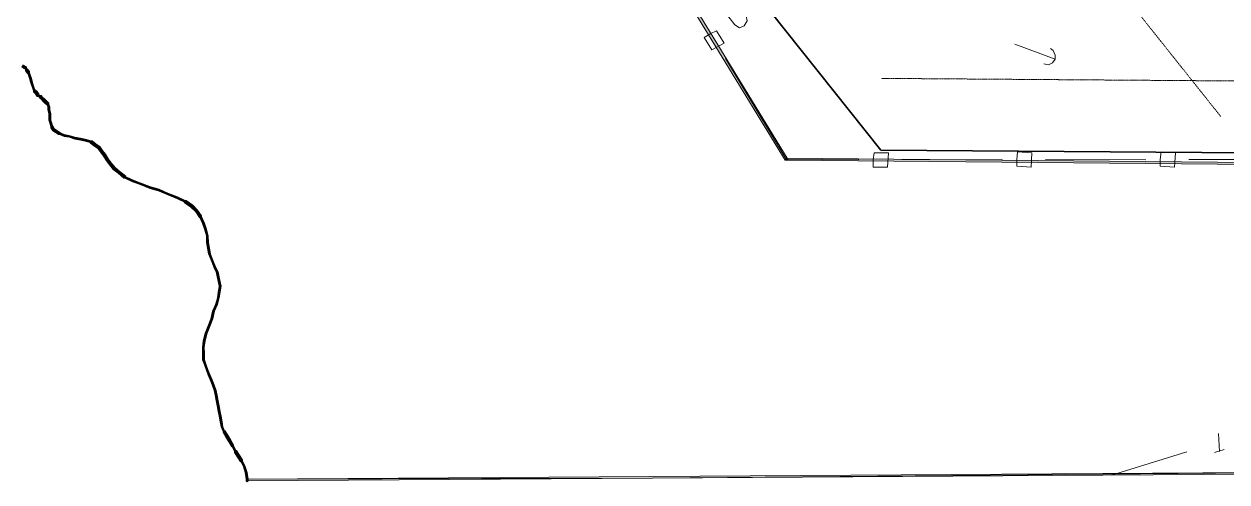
# Model space of a CAD drawing. Header units: inches. Extents: x -5728 to 15181, y 9834 to 15140.
# Drawn here: x 3259 to 4266, y 9947 to 10330 of the extents above; entities that cross this region are included whole.
import ezdxf

# ---------------------------------------------------------------- set-up
doc = ezdxf.new("R2010")
doc.units = ezdxf.units.IN
doc.header["$MEASUREMENT"] = 0
doc.linetypes.add('IMPORT-DASHEDX2 _4_', pattern=[0.1125, 0.075, -0.0375])
for name, color, linetype, lineweight in [('Building Setbacks', 1, 'IMPORT-DASHEDX2 _4_', 9), ('PDF_Geometry', 1, 'Continuous', 9), ('PDF_Solid Fills', 1, 'Continuous', 9), ('site plan converted for PDF_dwg', 1, 'Continuous', 9)]:
    doc.layers.add(name, color=color, linetype=linetype, lineweight=lineweight)

# ---------------------------------------------------------------- blocks, each defined once
blk = doc.blocks.new('site plan converted for PDF_dwg-1480341-SITE PLAN')
at = {"layer": 'PDF_Solid Fills', "linetype": 'IMPORT-DASHEDX2 _4_'}
h = blk.add_hatch(color=147, dxfattribs=at)
h.paths.add_polyline_path([(1754.5, 354.6), (1756.1, 356.2), (1699.1, 450.6), (1536.1, 720.2), (1535, 719.5), (1753.7, 356)], flags=0)
h.paths.add_polyline_path([(1536.1, 720.3), (1535.5, 721.2), (1535.3, 721)], flags=0)
h = blk.add_hatch(color=147, dxfattribs=at)
h.paths.add_polyline_path([(1571, 663.8), (1536.1, 721.8), (1535.5, 721.2), (1570.2, 663.8)], flags=0)
h.paths.add_polyline_path([(1733.9, 393.2), (1571, 663.8), (1570.2, 663.8), (1731.7, 396.7)], flags=0)
for points in [[(1118.5, 435.4), (1120.1, 437), (1117.7, 438.6), (1116.1, 437)], [(1120.9, 431.4), (1122.5, 433), (1120.9, 435.4), (1119.3, 433.8), (1120.1, 432.6)], [(1127.3, 414.6), (1128.9, 416.2), (1127.3, 417.8), (1125.7, 416.2)], [(1128.9, 412.2), (1130.5, 413.8), (1128.9, 416.2), (1127.3, 414.6), (1128.9, 412.2)], [(1132.1, 409.8), (1133.7, 411.4), (1132.1, 413), (1130.5, 411.4)], [(1133.7, 408.2), (1135.3, 409.8), (1133.7, 411.4), (1132.1, 409.8), (1133.7, 408.2)], [(1135.3, 406.6), (1136.9, 408.2), (1135.3, 409.8), (1133.7, 408.2), (1135.3, 406.6)], [(1136.9, 405), (1138.5, 406.6), (1136.9, 408.2), (1135.3, 406.6), (1136.9, 405)], [(1141.7, 383.4), (1143.3, 385), (1141.7, 387.4), (1140.1, 385.8)], [(1144.1, 381.8), (1145.7, 383.4), (1143.3, 385), (1141.7, 383.4), (1143.3, 382.3)], [(1146.5, 380.2), (1148.1, 381.8), (1145.7, 383.4), (1144.1, 381.8), (1145.7, 380.7)], [(1176.1, 370.6), (1177.7, 372.2), (1174.5, 374.6), (1172.9, 373), (1175.3, 371.2)], [(1179.3, 368.2), (1180.9, 369.8), (1177.7, 372.2), (1176.1, 370.6), (1177.7, 369.4)], [(1181.7, 365), (1183.3, 366.6), (1180.9, 369.8), (1179.3, 368.2), (1180.9, 366.1)], [(1184.1, 361.8), (1185.7, 363.4), (1183.3, 366.6), (1181.7, 365), (1183.3, 362.9)], [(1186.5, 357.8), (1188.1, 359.4), (1185.7, 363.4), (1184.1, 361.8), (1185.9, 358.8)], [(1188.9, 354.6), (1190.5, 356.2), (1188.1, 359.4), (1186.5, 357.8), (1188.1, 355.7)], [(1192.1, 350.6), (1193.7, 352.2), (1190.5, 356.2), (1188.9, 354.6), (1190.5, 352.6)], [(1757.2, 354.6), (1756.1, 356.2), (1755.3, 355.4), (1755.3, 354.6), (1756.1, 354.6)], [(2266.5, 346.6), (2266.5, 348.2), (1756.2, 356.2), (1757.2, 354.6), (2265.8, 346.6)], [(1196.1, 347.4), (1197.7, 349), (1193.7, 352.2), (1192.1, 350.6), (1192.7, 350.1)], [(1200.9, 343.4), (1202.5, 345), (1197.7, 349), (1196.1, 347.4), (1197.7, 346.1)], [(1256.9, 318.6), (1258.5, 320.2), (1252.9, 324.2), (1251.3, 322.6)], [(1260.9, 314.6), (1262.5, 316.2), (1258.5, 320.2), (1256.9, 318.6), (1258.5, 317)], [(1264.1, 309.8), (1265.7, 311.4), (1262.5, 316.2), (1260.9, 314.6), (1262.5, 312.2)], [(1284.9, 125.8), (1286.5, 127.4), (1284.1, 131.4), (1282.5, 129.8)], [(1287.3, 121.8), (1288.9, 123.5), (1286.5, 127.4), (1284.9, 125.8), (1286.5, 123.2)], [(1289.7, 117.8), (1291.3, 119.4), (1288.9, 123.4), (1287.3, 121.8), (1288.9, 119.2)], [(1294.5, 109), (1296.1, 110.6), (1293.7, 114.6), (1292.1, 113), (1293.3, 111)], [(1296.9, 105), (1298.5, 106.6), (1296.1, 110.6), (1294.5, 109), (1296.1, 106.4)]]:
    blk.add_hatch(color=147, dxfattribs=at).paths.add_polyline_path(points, flags=0)
at = {"layer": 'PDF_Solid Fills'}
for points in [[(1119.3, 434.6), (1120.9, 434.6), (1120.1, 436.2), (1118.5, 436.2)], [(1119.3, 436.2), (1120.1, 437), (1120.1, 436.2)], [(1119.3, 433.8), (1120.1, 434.6), (1119.3, 434.6)], [(1121.7, 432.2), (1122.5, 433), (1122.5, 432.2)], [(1121.7, 429.8), (1123.3, 429.8), (1122.5, 432.2), (1120.9, 432.2)], [(1122.5, 427.4), (1124.1, 427.4), (1123.3, 429.8), (1121.7, 429.8)], [(1123.3, 424.2), (1124.9, 424.2), (1124.1, 427.4), (1122.5, 427.4)], [(1124.1, 421.8), (1125.7, 421.8), (1124.9, 424.2), (1123.3, 424.2)], [(1124.9, 419.4), (1126.5, 419.4), (1125.7, 421.8), (1124.1, 421.8)], [(1125.7, 417), (1127.3, 417), (1126.5, 419.4), (1124.9, 419.4)], [(1125.7, 416.2), (1126.5, 417), (1125.7, 417)], [(1128.9, 412.2), (1129.7, 412.2), (1129.7, 413)], [(1131.3, 411.4), (1131.3, 413), (1129.7, 413.8), (1129.7, 412.2)], [(1131.3, 412.2), (1131.3, 413), (1132.1, 413)], [(1137.7, 403.4), (1139.3, 403.4), (1138.5, 405.8), (1136.9, 405.8), (1137.2, 405)], [(1137.7, 405.8), (1138.5, 406.6), (1138.5, 405.8)], [(1137.7, 401), (1139.3, 401), (1139.3, 403.4), (1137.7, 403.4)], [(1138.5, 397.8), (1140.1, 397.8), (1139.3, 401), (1137.7, 401)], [(1138.5, 395.4), (1140.1, 395.4), (1140.1, 397.8), (1138.5, 397.8)], [(1138.5, 392.2), (1140.1, 392.2), (1140.1, 395.4), (1138.5, 395.4)], [(1139.3, 389.8), (1140.9, 389.8), (1140.1, 392.2), (1138.5, 392.2)], [(1140.1, 386.6), (1141.7, 386.6), (1140.9, 389.8), (1139.3, 389.8)], [(1140.1, 385.8), (1140.9, 386.6), (1140.1, 386.6)], [(1146.5, 380.2), (1147.3, 380.2), (1147.3, 381)], [(1151.3, 378.6), (1151.3, 380.2), (1147.3, 381.8), (1147.3, 380.2)], [(1155.3, 377.8), (1155.3, 379.4), (1151.3, 380.2), (1151.3, 378.6)], [(1160.1, 376.2), (1160.1, 377.8), (1155.3, 379.4), (1155.3, 377.8)], [(1164.9, 375.4), (1164.9, 377), (1160.1, 377.8), (1160.1, 376.2)], [(1168.9, 374.6), (1168.9, 376.2), (1164.9, 377), (1164.9, 375.4)], [(1173.7, 373), (1173.7, 374.6), (1168.9, 376.2), (1168.9, 374.6)], [(1173.7, 373.8), (1173.7, 374.6), (1174.5, 374.6)], [(1754.5, 354.6), (1755.3, 354.6), (1755.3, 355.4)], [(1200.9, 343.4), (1201.7, 343.4), (1201.7, 344.2)], [(1208.1, 340.2), (1208.1, 341.8), (1201.7, 345), (1201.7, 343.4)], [(1214.5, 337.8), (1214.5, 339.4), (1208.1, 341.8), (1208.1, 340.2)], [(1222.5, 334.6), (1222.5, 336.2), (1214.5, 339.4), (1214.5, 337.8)], [(1230.5, 332.2), (1230.5, 333.8), (1222.5, 336.2), (1222.5, 334.6)], [(1237.7, 329), (1237.7, 330.6), (1230.5, 333.8), (1230.5, 332.2)], [(1245.7, 325.8), (1245.7, 327.4), (1237.7, 330.6), (1237.7, 329)], [(1252.1, 322.6), (1252.1, 324.2), (1245.7, 327.4), (1245.7, 325.8)], [(1252.1, 323.4), (1252.1, 324.2), (1252.9, 324.2)], [(1266.5, 305), (1268.1, 305), (1265.7, 310.6), (1264.1, 310.6)], [(1264.9, 310.6), (1265.7, 311.4), (1265.7, 310.6)], [(1268.1, 300.2), (1269.7, 300.2), (1268.1, 305), (1266.5, 305)], [(1269.7, 294.6), (1271.3, 294.6), (1269.7, 300.2), (1268.1, 300.2)], [(1269.7, 289), (1271.3, 289), (1271.3, 294.6), (1269.7, 294.6)], [(1270.5, 284.2), (1272.1, 284.2), (1271.3, 289), (1269.7, 289)], [(1271.3, 279.4), (1272.9, 279.4), (1272.1, 284.2), (1270.5, 284.2)], [(1272.9, 275.4), (1274.5, 275.4), (1272.9, 279.4), (1271.3, 279.4)], [(1274.5, 271.4), (1276.1, 271.4), (1274.5, 275.4), (1272.9, 275.4)], [(1276.1, 267.4), (1277.7, 267.4), (1276.1, 271.4), (1274.5, 271.4)], [(1277.7, 264.2), (1279.3, 264.2), (1277.7, 267.4), (1276.1, 267.4)], [(1278.5, 260.2), (1280.1, 260.2), (1279.3, 264.2), (1277.7, 264.2)], [(1279.3, 256.2), (1280.9, 256.2), (1280.1, 260.2), (1278.5, 260.2)], [(1280.1, 252.2), (1281.7, 252.2), (1280.9, 256.2), (1279.3, 256.2)], [(1279.3, 247.4), (1280.9, 247.4), (1281.7, 252.2), (1280.1, 252.2)], [(1276.9, 237), (1278.5, 237), (1280.1, 242.6), (1278.5, 242.6)], [(1278.5, 242.6), (1280.1, 242.6), (1280.9, 247.4), (1279.3, 247.4)], [(1274.5, 231.4), (1276.1, 231.4), (1278.5, 237), (1276.9, 237)], [(1270.5, 218.6), (1272.1, 218.6), (1274.5, 225), (1272.9, 225)], [(1272.9, 225), (1274.5, 225), (1276.1, 231.4), (1274.5, 231.4)], [(1266.5, 206.6), (1268.1, 206.6), (1269.7, 213), (1268.1, 213)], [(1268.1, 213), (1269.7, 213), (1272.1, 218.6), (1270.5, 218.6)], [(1265.7, 201), (1267.3, 201), (1268.1, 206.6), (1266.5, 206.6)], [(1265.7, 196.2), (1267.3, 196.2), (1267.3, 201), (1265.7, 201)], [(1265.7, 190.6), (1267.3, 190.6), (1267.3, 196.2), (1265.7, 196.2)], [(1267.3, 186.6), (1268.9, 186.6), (1267.3, 190.6), (1265.7, 190.6)], [(1268.9, 181.8), (1270.5, 181.8), (1268.9, 186.6), (1267.3, 186.6)], [(1270.5, 177.8), (1272.1, 177.8), (1270.5, 181.8), (1268.9, 181.8)], [(1272.1, 173.8), (1273.7, 173.8), (1272.1, 177.8), (1270.5, 177.8)], [(1273.7, 169.8), (1275.3, 169.8), (1273.7, 173.8), (1272.1, 173.8)], [(1275.3, 165), (1276.9, 165), (1275.3, 169.8), (1273.7, 169.8)], [(1276.1, 161), (1277.7, 161), (1276.9, 165), (1275.3, 165)], [(1276.9, 156.2), (1278.5, 156.2), (1277.7, 161), (1276.1, 161)], [(1277.7, 152.2), (1279.3, 152.2), (1278.5, 156.2), (1276.9, 156.2)], [(1278.5, 147.4), (1280.1, 147.4), (1279.3, 152.2), (1277.7, 152.2)], [(1279.3, 143.4), (1280.9, 143.4), (1280.1, 147.4), (1278.5, 147.4)], [(1280.1, 138.6), (1281.7, 138.6), (1280.9, 143.4), (1279.3, 143.4)], [(1280.9, 134.6), (1282.5, 134.6), (1281.7, 138.6), (1280.1, 138.6)], [(1282.5, 130.6), (1284.1, 130.6), (1282.5, 134.6), (1280.9, 134.6)], [(1282.5, 129.8), (1283.3, 130.6), (1282.5, 130.6)], [(1292.1, 113.8), (1293.7, 113.8), (1291.3, 118.6), (1289.7, 118.6)], [(1290.5, 118.6), (1291.3, 119.4), (1291.3, 118.6)], [(1292.1, 113), (1292.9, 113.8), (1292.1, 113.8)], [(1299.3, 101), (1300.9, 101), (1298.5, 105.8), (1296.9, 105.8)], [(1297.7, 105.8), (1298.5, 106.6), (1298.5, 105.8)], [(1300.9, 96.2), (1302.5, 96.2), (1300.9, 101), (1299.3, 101)], [(1301.7, 90.6), (1303.3, 90.6), (1302.5, 96.2), (1300.9, 96.2)], [(1301.7, 89), (1303.3, 89), (1303.3, 90.6), (1301.7, 90.6)], [(1302.5, 89), (1641.7, 89), (1302.5, 90.6)], [(1302.5, 90.6), (2224.9, 90.5), (1641.7, 89), (1498.4, 89.7)], [(1641.7, 89), (2267.3, 89), (2267.3, 90.6), (1861.6, 89.6)], [(1302.5, 88.2), (1301.7, 89), (1303.3, 89)]]:
    blk.add_hatch(color=147, dxfattribs=at).paths.add_polyline_path(points, flags=0)
at = {"layer": 'Building Setbacks', "color": 147}
for p, q in [((997.7, 1816.9), (2119, 388.9)), ((1835.4, 422.6), (4521, 385))]:
    blk.add_line(p, q, dxfattribs=at)
at = {"layer": 'PDF_Geometry', "color": 155, "lineweight": 15}
for p, q in [((1980.9, 437.8), (1947.3, 450.6)), ((1852.1, 354.6), (1936.1, 353.8)), ((1972.1, 353.8), (2056.1, 353)), ((2092.1, 353), (2176.1, 352.2)), ((2115.3, 123.4), (2116.1, 108.2)), ((2088.9, 108.2), (2025.7, 89)), ((2120.1, 109.8), (2112.1, 107.4))]:
    blk.add_line(p, q, dxfattribs=at)
at = {"layer": 'PDF_Geometry', "color": 147}
for p, q in [((1119.3, 434.6), (1119.3, 433.8)), ((1125.7, 417), (1125.7, 416.2)), ((1140.1, 386.6), (1140.1, 385.8)), ((1282.5, 130.6), (1282.5, 129.8)), ((1292.1, 113.8), (1292.1, 113))]:
    blk.add_line(p, q, dxfattribs=at)
at = {"layer": 'PDF_Geometry', "color": 157, "lineweight": 35, "flags": 128}
blk.add_lwpolyline([(1834.5, 362.6), (4520.1, 325), (4553.7, 4365.8), (4155.3, 4561), (679.3, 1833.8)], close=True, dxfattribs=at)
at = {"layer": 'PDF_Geometry', "color": 147, "flags": 128}
for points in [[(1535.3, 721), (1534.5, 720.2), (1754.5, 354.6), (1755.3, 355.4), (1756.1, 356.2), (1536.1, 721.8)], [(1120.9, 435.4), (1120.1, 434.6), (1119.3, 433.8), (1120.9, 431.4), (1121.7, 432.2), (1122.5, 433)], [(1123.3, 429.8), (1121.7, 429.8), (1122.5, 427.4), (1124.1, 427.4)], [(1124.1, 427.4), (1122.5, 427.4), (1123.3, 424.2), (1124.9, 424.2)], [(1124.9, 424.2), (1123.3, 424.2), (1124.1, 421.8), (1125.7, 421.8)], [(1125.7, 421.8), (1124.1, 421.8), (1124.9, 419.4), (1126.5, 419.4)], [(1126.5, 419.4), (1124.9, 419.4), (1125.7, 417), (1127.3, 417)], [(1127.3, 417.8), (1126.5, 417), (1125.7, 416.2), (1127.3, 414.6), (1128.1, 415.4), (1128.9, 416.2)], [(1128.9, 416.2), (1130.5, 413.8), (1129.7, 413), (1128.9, 412.2), (1127.3, 414.6), (1128.1, 415.4), (1128.9, 416.2), (1128.1, 415.4)], [(1133.7, 411.4), (1135.3, 409.8), (1134.5, 409), (1133.7, 408.2), (1132.1, 409.8), (1132.9, 410.6), (1132.1, 409.8), (1132.9, 410.6)], [(1135.3, 409.8), (1136.9, 408.2), (1136.1, 407.4), (1135.3, 406.6), (1133.7, 408.2), (1134.5, 409), (1133.7, 408.2), (1134.5, 409)], [(1136.9, 408.2), (1138.5, 406.6), (1137.7, 405.8), (1136.9, 405), (1135.3, 406.6), (1136.1, 407.4), (1135.3, 406.6), (1136.1, 407.4)], [(1139.3, 403.4), (1137.7, 403.4), (1137.7, 401), (1139.3, 401)], [(1139.3, 401), (1137.7, 401), (1138.5, 397.8), (1140.1, 397.8)], [(1140.1, 397.8), (1138.5, 397.8), (1138.5, 395.4), (1140.1, 395.4)], [(1140.1, 395.4), (1138.5, 395.4), (1138.5, 392.2), (1140.1, 392.2)], [(1140.1, 392.2), (1138.5, 392.2), (1139.3, 389.8), (1140.9, 389.8)], [(1140.9, 389.8), (1139.3, 389.8), (1140.1, 386.6), (1141.7, 386.6)], [(1141.7, 387.4), (1140.9, 386.6), (1140.1, 385.8), (1141.7, 383.4), (1142.5, 384.2), (1143.3, 385)], [(1143.3, 385), (1145.7, 383.4), (1144.9, 382.6), (1144.1, 381.8), (1141.7, 383.4), (1142.5, 384.2), (1141.7, 383.4), (1142.5, 384.2)], [(1145.7, 383.4), (1144.9, 382.6), (1144.1, 381.8), (1146.5, 380.2), (1147.3, 381), (1148.1, 381.8)], [(1151.3, 380.2), (1151.3, 378.6), (1155.3, 377.8), (1155.3, 379.4)], [(1155.3, 379.4), (1155.3, 377.8), (1160.1, 376.2), (1160.1, 377.8)], [(1160.1, 377.8), (1160.1, 376.2), (1164.9, 375.4), (1164.9, 377)], [(1164.9, 377), (1164.9, 375.4), (1168.9, 374.6), (1168.9, 376.2)], [(1168.9, 376.2), (1168.9, 374.6), (1173.7, 373), (1173.7, 374.6)], [(1177.7, 372.2), (1176.9, 371.4), (1176.1, 370.6), (1179.3, 368.2), (1180.1, 369), (1180.9, 369.8)], [(1180.9, 369.8), (1183.3, 366.6), (1182.5, 365.8), (1181.7, 365), (1179.3, 368.2), (1180.1, 369), (1180.9, 369.8), (1180.1, 369)], [(1183.3, 366.6), (1182.5, 365.8), (1181.7, 365), (1184.1, 361.8), (1184.9, 362.6), (1185.7, 363.4)], [(1185.7, 363.4), (1188.1, 359.4), (1187.3, 358.6), (1186.5, 357.8), (1184.1, 361.8), (1184.9, 362.6), (1185.7, 363.4), (1184.9, 362.6)], [(1188.1, 359.4), (1190.5, 356.2), (1189.7, 355.4), (1188.9, 354.6), (1186.5, 357.8), (1187.3, 358.6), (1186.5, 357.8), (1187.3, 358.6)], [(1190.5, 356.2), (1193.7, 352.2), (1192.9, 351.4), (1192.1, 350.6), (1188.9, 354.6), (1189.7, 355.4), (1188.9, 354.6), (1189.7, 355.4)], [(1193.7, 352.2), (1197.7, 349), (1196.9, 348.2), (1196.1, 347.4), (1192.1, 350.6), (1192.9, 351.4), (1192.1, 350.6), (1192.9, 351.4)], [(1197.7, 349), (1202.5, 345), (1201.7, 344.2), (1200.9, 343.4), (1196.1, 347.4), (1196.9, 348.2), (1197.7, 349), (1196.9, 348.2)], [(1208.1, 341.8), (1208.1, 340.2), (1214.5, 337.8), (1214.5, 339.4)], [(1214.5, 339.4), (1214.5, 337.8), (1222.5, 334.6), (1222.5, 336.2)], [(1222.5, 336.2), (1222.5, 334.6), (1230.5, 332.2), (1230.5, 333.8)], [(1230.5, 333.8), (1230.5, 332.2), (1237.7, 329), (1237.7, 330.6)], [(1237.7, 330.6), (1237.7, 329), (1245.7, 325.8), (1245.7, 327.4)], [(1245.7, 327.4), (1245.7, 325.8), (1252.1, 322.6), (1252.1, 324.2)], [(1258.5, 320.2), (1262.5, 316.2), (1261.7, 315.4), (1260.9, 314.6), (1256.9, 318.6), (1257.7, 319.4), (1258.5, 320.2), (1257.7, 319.4)], [(1262.5, 316.2), (1265.7, 311.4), (1264.9, 310.6), (1264.1, 309.8), (1260.9, 314.6), (1261.7, 315.4), (1262.5, 316.2), (1261.7, 315.4)], [(1268.1, 305), (1266.5, 305), (1268.1, 300.2), (1269.7, 300.2)], [(1269.7, 300.2), (1268.1, 300.2), (1269.7, 294.6), (1271.3, 294.6)], [(1271.3, 294.6), (1269.7, 294.6), (1269.7, 289), (1271.3, 289)], [(1271.3, 289), (1269.7, 289), (1270.5, 284.2), (1272.1, 284.2)], [(1272.1, 284.2), (1270.5, 284.2), (1271.3, 279.4), (1272.9, 279.4)], [(1272.9, 279.4), (1271.3, 279.4), (1272.9, 275.4), (1274.5, 275.4)], [(1274.5, 275.4), (1272.9, 275.4), (1274.5, 271.4), (1276.1, 271.4)], [(1276.1, 271.4), (1274.5, 271.4), (1276.1, 267.4), (1277.7, 267.4)], [(1277.7, 267.4), (1276.1, 267.4), (1277.7, 264.2), (1279.3, 264.2)], [(1279.3, 264.2), (1277.7, 264.2), (1278.5, 260.2), (1280.1, 260.2)], [(1280.1, 260.2), (1278.5, 260.2), (1279.3, 256.2), (1280.9, 256.2)], [(1280.9, 256.2), (1279.3, 256.2), (1280.1, 252.2), (1281.7, 252.2)], [(1281.7, 252.2), (1280.1, 252.2), (1279.3, 247.4), (1280.9, 247.4)], [(1280.1, 242.6), (1278.5, 242.6), (1276.9, 237), (1278.5, 237)], [(1280.9, 247.4), (1279.3, 247.4), (1278.5, 242.6), (1280.1, 242.6)], [(1278.5, 237), (1276.9, 237), (1274.5, 231.4), (1276.1, 231.4)], [(1274.5, 225), (1272.9, 225), (1270.5, 218.6), (1272.1, 218.6)], [(1276.1, 231.4), (1274.5, 231.4), (1272.9, 225), (1274.5, 225)], [(1269.7, 213), (1268.1, 213), (1266.5, 206.6), (1268.1, 206.6)], [(1272.1, 218.6), (1270.5, 218.6), (1268.1, 213), (1269.7, 213)], [(1268.1, 206.6), (1266.5, 206.6), (1265.7, 201), (1267.3, 201)], [(1267.3, 201), (1265.7, 201), (1265.7, 196.2), (1267.3, 196.2)], [(1267.3, 196.2), (1265.7, 196.2), (1265.7, 190.6), (1267.3, 190.6)], [(1267.3, 190.6), (1265.7, 190.6), (1267.3, 186.6), (1268.9, 186.6)], [(1268.9, 186.6), (1267.3, 186.6), (1268.9, 181.8), (1270.5, 181.8)], [(1270.5, 181.8), (1268.9, 181.8), (1270.5, 177.8), (1272.1, 177.8)], [(1272.1, 177.8), (1270.5, 177.8), (1272.1, 173.8), (1273.7, 173.8)], [(1273.7, 173.8), (1272.1, 173.8), (1273.7, 169.8), (1275.3, 169.8)], [(1275.3, 169.8), (1273.7, 169.8), (1275.3, 165), (1276.9, 165)], [(1276.9, 165), (1275.3, 165), (1276.1, 161), (1277.7, 161)], [(1277.7, 161), (1276.1, 161), (1276.9, 156.2), (1278.5, 156.2)], [(1278.5, 156.2), (1276.9, 156.2), (1277.7, 152.2), (1279.3, 152.2)], [(1279.3, 152.2), (1277.7, 152.2), (1278.5, 147.4), (1280.1, 147.4)], [(1280.1, 147.4), (1278.5, 147.4), (1279.3, 143.4), (1280.9, 143.4)], [(1280.9, 143.4), (1279.3, 143.4), (1280.1, 138.6), (1281.7, 138.6)], [(1281.7, 138.6), (1280.1, 138.6), (1280.9, 134.6), (1282.5, 134.6)], [(1282.5, 134.6), (1280.9, 134.6), (1282.5, 130.6), (1284.1, 130.6)], [(1284.1, 131.4), (1283.3, 130.6), (1282.5, 129.8), (1284.9, 125.8), (1285.7, 126.6), (1286.5, 127.4)], [(1286.5, 127.4), (1285.7, 126.6), (1284.9, 125.8), (1287.3, 121.8), (1288.1, 122.6), (1288.9, 123.4)], [(1288.9, 123.4), (1288.1, 122.6), (1287.3, 121.8), (1289.7, 117.8), (1290.5, 118.6), (1291.3, 119.4)], [(1293.7, 114.6), (1292.9, 113.8), (1292.1, 113), (1294.5, 109), (1295.3, 109.8), (1296.1, 110.6)], [(1296.1, 110.6), (1295.3, 109.8), (1294.5, 109), (1296.9, 105), (1297.7, 105.8), (1298.5, 106.6)], [(1300.9, 101), (1299.3, 101), (1300.9, 96.2), (1302.5, 96.2)], [(1302.5, 96.2), (1300.9, 96.2), (1301.7, 90.6), (1303.3, 90.6)], [(1303.3, 90.6), (1301.7, 90.6), (1301.7, 89), (1303.3, 89)]]:
    blk.add_lwpolyline(points, close=True, dxfattribs=at)
at = {"layer": 'PDF_Geometry', "color": 155, "lineweight": 15, "flags": 128}
for points in [[(1698.5, 487.4), (1712.9, 468.2), (1716.9, 465.8), (1720.9, 467.4), (1723.3, 471.4), (1722.5, 475.4)], [(1971.3, 433.8), (1975.3, 433), (1978.5, 434.6), (1980.9, 437.8), (1980.9, 441), (1979.3, 445), (1976.9, 446.6)], [(1704.9, 440.2), (1755.3, 355.4), (1816.1, 354.6)]]:
    blk.add_lwpolyline(points, dxfattribs=at)
for points in [[(1692.9, 461), (1697.7, 463.4), (1704.1, 453), (1693.7, 447.4), (1687.3, 457.8)], [(1828.1, 354.6), (1828.9, 360.2), (1840.9, 360.2), (1840.1, 348.2), (1828.1, 348.2)], [(1948.1, 353.8), (1948.9, 360.2), (1960.9, 359.4), (1960.1, 347.4), (1948.1, 348.2)], [(2068.1, 353), (2068.9, 359.4), (2080.9, 358.6), (2080.1, 346.6), (2068.1, 347.4)]]:
    blk.add_lwpolyline(points, close=True, dxfattribs=at)
at = {"layer": 'PDF_Geometry', "color": 147, "flags": 128}
for points in [[(1116.9, 438.6), (1117.7, 438.6), (1116.9, 437.8), (1116.1, 437), (1118.5, 435.4), (1119.3, 436.2), (1120.1, 437), (1117.7, 438.6)], [(1120.1, 437), (1120.1, 436.2), (1118.5, 436.2), (1119.3, 434.6), (1120.9, 434.6), (1120.1, 436.2)], [(1122.5, 433), (1122.5, 432.2), (1120.9, 432.2), (1121.7, 429.8), (1123.3, 429.8), (1122.5, 432.2)], [(1129.7, 412.2), (1131.3, 411.4), (1131.3, 413), (1129.7, 413.8), (1129.7, 412.2), (1128.9, 412.2)], [(1131.3, 413), (1132.1, 413), (1131.3, 412.2), (1130.5, 411.4), (1132.1, 409.8), (1132.9, 410.6), (1133.7, 411.4), (1132.1, 413)], [(1138.5, 406.6), (1138.5, 405.8), (1136.9, 405.8), (1137.7, 403.4), (1139.3, 403.4), (1138.5, 405.8)], [(1147.3, 380.2), (1151.3, 378.6), (1151.3, 380.2), (1147.3, 381.8), (1147.3, 380.2), (1146.5, 380.2)], [(1173.7, 374.6), (1174.5, 374.6), (1173.7, 373.8), (1172.9, 373), (1176.1, 370.6), (1176.9, 371.4), (1177.7, 372.2), (1174.5, 374.6)], [(1755.3, 354.6), (2266.5, 346.6), (2266.5, 348.2), (1755.3, 356.2), (1755.3, 355.4), (1755.3, 354.6), (1754.5, 354.6)], [(1201.7, 343.4), (1208.1, 340.2), (1208.1, 341.8), (1201.7, 345), (1201.7, 343.4), (1200.9, 343.4)], [(1252.1, 324.2), (1252.9, 324.2), (1252.1, 323.4), (1251.3, 322.6), (1256.9, 318.6), (1257.7, 319.4), (1258.5, 320.2), (1252.9, 324.2)], [(1265.7, 311.4), (1265.7, 310.6), (1264.1, 310.6), (1266.5, 305), (1268.1, 305), (1265.7, 310.6)], [(1291.3, 119.4), (1291.3, 118.6), (1289.7, 118.6), (1292.1, 113.8), (1293.7, 113.8), (1291.3, 118.6)], [(1298.5, 106.6), (1298.5, 105.8), (1296.9, 105.8), (1299.3, 101), (1300.9, 101), (1298.5, 105.8)], [(1303.3, 89), (1302.5, 88.2), (1301.7, 89)]]:
    blk.add_lwpolyline(points, dxfattribs=at)
at = {"layer": 'PDF_Solid Fills', "color": 147}
for p, q in [((1120.1, 436.2), (1118.5, 436.2)), ((1118.5, 436.2), (1119.3, 434.6)), ((1119.3, 436.2), (1120.1, 437)), ((1120.1, 436.2), (1119.3, 436.2)), ((1119.3, 434.6), (1120.9, 434.6)), ((1119.3, 433.8), (1120.1, 434.6)), ((1120.1, 434.6), (1119.3, 434.6)), ((1119.3, 434.6), (1119.3, 433.8)), ((1120.1, 437), (1120.1, 436.2)), ((1120.9, 434.6), (1120.1, 436.2)), ((1121.7, 432.2), (1122.5, 433)), ((1122.5, 433), (1122.5, 432.2)), ((1122.5, 432.2), (1120.9, 432.2)), ((1120.9, 432.2), (1121.7, 429.8)), ((1122.5, 432.2), (1121.7, 432.2)), ((1121.7, 429.8), (1123.3, 429.8)), ((1123.3, 429.8), (1121.7, 429.8)), ((1121.7, 429.8), (1122.5, 427.4)), ((1123.3, 429.8), (1122.5, 432.2)), ((1122.5, 427.4), (1124.1, 427.4)), ((1124.1, 427.4), (1122.5, 427.4)), ((1122.5, 427.4), (1123.3, 424.2)), ((1124.1, 427.4), (1123.3, 429.8)), ((1123.3, 424.2), (1124.9, 424.2)), ((1124.9, 424.2), (1123.3, 424.2)), ((1123.3, 424.2), (1124.1, 421.8)), ((1124.9, 424.2), (1124.1, 427.4)), ((1125.7, 421.8), (1124.9, 424.2)), ((1124.1, 421.8), (1125.7, 421.8)), ((1125.7, 421.8), (1124.1, 421.8)), ((1124.1, 421.8), (1124.9, 419.4)), ((1124.9, 419.4), (1126.5, 419.4)), ((1126.5, 419.4), (1124.9, 419.4)), ((1124.9, 419.4), (1125.7, 417)), ((1126.5, 419.4), (1125.7, 421.8)), ((1125.7, 417), (1127.3, 417)), ((1125.7, 416.2), (1126.5, 417)), ((1126.5, 417), (1125.7, 417)), ((1125.7, 417), (1125.7, 416.2)), ((1127.3, 417), (1126.5, 419.4)), ((1129.7, 413), (1128.9, 412.2)), ((1131.3, 413), (1129.7, 413.8)), ((1129.7, 413.8), (1129.7, 412.2)), ((1129.7, 412.2), (1129.7, 413)), ((1131.3, 411.4), (1131.3, 413)), ((1131.3, 412.2), (1131.3, 413)), ((1131.3, 413), (1132.1, 413)), ((1132.1, 413), (1131.3, 412.2)), ((1128.9, 412.2), (1129.7, 412.2)), ((1129.7, 412.2), (1131.3, 411.4)), ((1138.5, 405.8), (1136.9, 405.8)), ((1136.9, 405.8), (1137.2, 405)), ((1137.2, 405), (1137.7, 403.4)), ((1137.7, 405.8), (1138.5, 406.6)), ((1138.5, 405.8), (1137.7, 405.8)), ((1137.7, 403.4), (1139.3, 403.4)), ((1139.3, 403.4), (1137.7, 403.4)), ((1137.7, 403.4), (1137.7, 401)), ((1138.5, 406.6), (1138.5, 405.8)), ((1139.3, 403.4), (1138.5, 405.8)), ((1139.3, 401), (1139.3, 403.4)), ((1137.7, 401), (1139.3, 401)), ((1139.3, 401), (1137.7, 401)), ((1137.7, 401), (1138.5, 397.8)), ((1138.5, 397.8), (1140.1, 397.8)), ((1140.1, 397.8), (1138.5, 397.8)), ((1138.5, 397.8), (1138.5, 395.4)), ((1138.5, 395.4), (1140.1, 395.4)), ((1140.1, 395.4), (1138.5, 395.4)), ((1138.5, 395.4), (1138.5, 392.2)), ((1140.1, 397.8), (1139.3, 401)), ((1140.1, 395.4), (1140.1, 397.8)), ((1140.1, 392.2), (1140.1, 395.4)), ((1138.5, 392.2), (1140.1, 392.2)), ((1140.1, 392.2), (1138.5, 392.2)), ((1138.5, 392.2), (1139.3, 389.8)), ((1139.3, 389.8), (1140.9, 389.8)), ((1140.9, 389.8), (1139.3, 389.8)), ((1139.3, 389.8), (1140.1, 386.6)), ((1140.9, 389.8), (1140.1, 392.2)), ((1140.1, 386.6), (1141.7, 386.6)), ((1140.1, 385.8), (1140.9, 386.6)), ((1140.9, 386.6), (1140.1, 386.6)), ((1140.1, 386.6), (1140.1, 385.8)), ((1141.7, 386.6), (1140.9, 389.8)), ((1147.3, 381), (1146.5, 380.2)), ((1146.5, 380.2), (1147.3, 380.2)), ((1151.3, 380.2), (1147.3, 381.8)), ((1147.3, 381.8), (1147.3, 380.2)), ((1147.3, 380.2), (1147.3, 381)), ((1147.3, 380.2), (1151.3, 378.6)), ((1151.3, 378.6), (1151.3, 380.2)), ((1155.3, 379.4), (1151.3, 380.2)), ((1151.3, 380.2), (1151.3, 378.6)), ((1151.3, 378.6), (1155.3, 377.8)), ((1155.3, 377.8), (1155.3, 379.4)), ((1160.1, 377.8), (1155.3, 379.4)), ((1155.3, 379.4), (1155.3, 377.8)), ((1155.3, 377.8), (1160.1, 376.2)), ((1160.1, 376.2), (1160.1, 377.8)), ((1164.9, 377), (1160.1, 377.8)), ((1160.1, 377.8), (1160.1, 376.2)), ((1160.1, 376.2), (1164.9, 375.4)), ((1164.9, 375.4), (1164.9, 377)), ((1168.9, 376.2), (1164.9, 377)), ((1164.9, 377), (1164.9, 375.4)), ((1164.9, 375.4), (1168.9, 374.6)), ((1168.9, 374.6), (1168.9, 376.2)), ((1173.7, 374.6), (1168.9, 376.2)), ((1168.9, 376.2), (1168.9, 374.6)), ((1168.9, 374.6), (1173.7, 373)), ((1173.7, 373), (1173.7, 374.6)), ((1173.7, 373.8), (1173.7, 374.6)), ((1173.7, 374.6), (1174.5, 374.6)), ((1174.5, 374.6), (1173.7, 373.8)), ((1755.3, 355.4), (1754.5, 354.6)), ((1754.5, 354.6), (1755.3, 354.6)), ((1755.3, 354.6), (1755.3, 355.4)), ((1201.7, 344.2), (1200.9, 343.4)), ((1200.9, 343.4), (1201.7, 343.4)), ((1208.1, 341.8), (1201.7, 345)), ((1201.7, 345), (1201.7, 343.4)), ((1201.7, 343.4), (1201.7, 344.2)), ((1201.7, 343.4), (1208.1, 340.2)), ((1208.1, 340.2), (1208.1, 341.8)), ((1214.5, 339.4), (1208.1, 341.8)), ((1208.1, 341.8), (1208.1, 340.2)), ((1208.1, 340.2), (1214.5, 337.8)), ((1214.5, 337.8), (1214.5, 339.4)), ((1222.5, 336.2), (1214.5, 339.4)), ((1214.5, 339.4), (1214.5, 337.8)), ((1214.5, 337.8), (1222.5, 334.6)), ((1222.5, 334.6), (1222.5, 336.2)), ((1230.5, 333.8), (1222.5, 336.2)), ((1222.5, 336.2), (1222.5, 334.6)), ((1222.5, 334.6), (1230.5, 332.2)), ((1230.5, 332.2), (1230.5, 333.8)), ((1237.7, 330.6), (1230.5, 333.8)), ((1230.5, 333.8), (1230.5, 332.2)), ((1230.5, 332.2), (1237.7, 329)), ((1237.7, 329), (1237.7, 330.6)), ((1245.7, 327.4), (1237.7, 330.6)), ((1237.7, 330.6), (1237.7, 329)), ((1237.7, 329), (1245.7, 325.8)), ((1245.7, 325.8), (1245.7, 327.4)), ((1252.1, 324.2), (1245.7, 327.4)), ((1245.7, 327.4), (1245.7, 325.8)), ((1245.7, 325.8), (1252.1, 322.6)), ((1252.1, 322.6), (1252.1, 324.2)), ((1252.1, 323.4), (1252.1, 324.2)), ((1252.1, 324.2), (1252.9, 324.2)), ((1252.9, 324.2), (1252.1, 323.4)), ((1265.7, 310.6), (1264.1, 310.6)), ((1264.1, 310.6), (1266.5, 305)), ((1264.9, 310.6), (1265.7, 311.4)), ((1265.7, 310.6), (1264.9, 310.6)), ((1265.7, 311.4), (1265.7, 310.6)), ((1268.1, 305), (1265.7, 310.6)), ((1266.5, 305), (1268.1, 305)), ((1268.1, 305), (1266.5, 305)), ((1266.5, 305), (1268.1, 300.2)), ((1269.7, 300.2), (1268.1, 305)), ((1268.1, 300.2), (1269.7, 300.2)), ((1269.7, 300.2), (1268.1, 300.2)), ((1268.1, 300.2), (1269.7, 294.6)), ((1271.3, 294.6), (1269.7, 300.2)), ((1269.7, 294.6), (1271.3, 294.6)), ((1271.3, 294.6), (1269.7, 294.6)), ((1269.7, 294.6), (1269.7, 289)), ((1271.3, 289), (1271.3, 294.6)), ((1269.7, 289), (1271.3, 289)), ((1271.3, 289), (1269.7, 289)), ((1269.7, 289), (1270.5, 284.2)), ((1270.5, 284.2), (1272.1, 284.2)), ((1272.1, 284.2), (1270.5, 284.2)), ((1270.5, 284.2), (1271.3, 279.4)), ((1272.1, 284.2), (1271.3, 289)), ((1272.9, 279.4), (1272.1, 284.2)), ((1271.3, 279.4), (1272.9, 279.4)), ((1272.9, 279.4), (1271.3, 279.4)), ((1271.3, 279.4), (1272.9, 275.4)), ((1274.5, 275.4), (1272.9, 279.4)), ((1272.9, 275.4), (1274.5, 275.4)), ((1274.5, 275.4), (1272.9, 275.4)), ((1272.9, 275.4), (1274.5, 271.4)), ((1276.1, 271.4), (1274.5, 275.4)), ((1274.5, 271.4), (1276.1, 271.4)), ((1276.1, 271.4), (1274.5, 271.4)), ((1274.5, 271.4), (1276.1, 267.4)), ((1277.7, 267.4), (1276.1, 271.4)), ((1276.1, 267.4), (1277.7, 267.4)), ((1277.7, 267.4), (1276.1, 267.4)), ((1276.1, 267.4), (1277.7, 264.2)), ((1279.3, 264.2), (1277.7, 267.4)), ((1277.7, 264.2), (1279.3, 264.2)), ((1279.3, 264.2), (1277.7, 264.2)), ((1277.7, 264.2), (1278.5, 260.2)), ((1280.1, 260.2), (1279.3, 264.2)), ((1278.5, 260.2), (1280.1, 260.2)), ((1280.1, 260.2), (1278.5, 260.2)), ((1278.5, 260.2), (1279.3, 256.2)), ((1279.3, 256.2), (1280.9, 256.2)), ((1280.9, 256.2), (1279.3, 256.2)), ((1279.3, 256.2), (1280.1, 252.2)), ((1280.1, 252.2), (1279.3, 247.4)), ((1280.9, 256.2), (1280.1, 260.2)), ((1280.1, 252.2), (1281.7, 252.2)), ((1281.7, 252.2), (1280.1, 252.2)), ((1281.7, 252.2), (1280.9, 256.2)), ((1280.9, 247.4), (1281.7, 252.2)), ((1278.5, 242.6), (1276.9, 237)), ((1279.3, 247.4), (1278.5, 242.6)), ((1278.5, 242.6), (1280.1, 242.6)), ((1278.5, 237), (1280.1, 242.6)), ((1280.1, 242.6), (1278.5, 242.6)), ((1279.3, 247.4), (1280.9, 247.4)), ((1280.9, 247.4), (1279.3, 247.4)), ((1280.1, 242.6), (1280.9, 247.4)), ((1276.9, 237), (1274.5, 231.4)), ((1276.1, 231.4), (1278.5, 237)), ((1276.9, 237), (1278.5, 237)), ((1278.5, 237), (1276.9, 237)), ((1272.9, 225), (1270.5, 218.6)), ((1272.1, 218.6), (1274.5, 225)), ((1274.5, 231.4), (1272.9, 225)), ((1272.9, 225), (1274.5, 225)), ((1274.5, 225), (1272.9, 225)), ((1274.5, 231.4), (1276.1, 231.4)), ((1274.5, 225), (1276.1, 231.4)), ((1276.1, 231.4), (1274.5, 231.4)), ((1268.1, 213), (1266.5, 206.6)), ((1270.5, 218.6), (1268.1, 213)), ((1268.1, 213), (1269.7, 213)), ((1268.1, 206.6), (1269.7, 213)), ((1269.7, 213), (1268.1, 213)), ((1269.7, 213), (1272.1, 218.6)), ((1270.5, 218.6), (1272.1, 218.6)), ((1272.1, 218.6), (1270.5, 218.6)), ((1266.5, 206.6), (1265.7, 201)), ((1266.5, 206.6), (1268.1, 206.6)), ((1268.1, 206.6), (1266.5, 206.6)), ((1267.3, 201), (1268.1, 206.6)), ((1265.7, 201), (1267.3, 201)), ((1267.3, 201), (1265.7, 201)), ((1265.7, 201), (1265.7, 196.2)), ((1265.7, 196.2), (1267.3, 196.2)), ((1267.3, 196.2), (1265.7, 196.2)), ((1265.7, 196.2), (1265.7, 190.6)), ((1267.3, 196.2), (1267.3, 201)), ((1267.3, 190.6), (1267.3, 196.2)), ((1265.7, 190.6), (1267.3, 190.6)), ((1267.3, 190.6), (1265.7, 190.6)), ((1265.7, 190.6), (1267.3, 186.6)), ((1268.9, 186.6), (1267.3, 190.6)), ((1267.3, 186.6), (1268.9, 186.6)), ((1268.9, 186.6), (1267.3, 186.6)), ((1267.3, 186.6), (1268.9, 181.8)), ((1270.5, 181.8), (1268.9, 186.6)), ((1268.9, 181.8), (1270.5, 181.8)), ((1270.5, 181.8), (1268.9, 181.8)), ((1268.9, 181.8), (1270.5, 177.8)), ((1272.1, 177.8), (1270.5, 181.8)), ((1270.5, 177.8), (1272.1, 177.8)), ((1272.1, 177.8), (1270.5, 177.8)), ((1270.5, 177.8), (1272.1, 173.8)), ((1273.7, 173.8), (1272.1, 177.8)), ((1272.1, 173.8), (1273.7, 173.8)), ((1273.7, 173.8), (1272.1, 173.8)), ((1272.1, 173.8), (1273.7, 169.8)), ((1275.3, 169.8), (1273.7, 173.8)), ((1273.7, 169.8), (1275.3, 169.8)), ((1275.3, 169.8), (1273.7, 169.8)), ((1273.7, 169.8), (1275.3, 165)), ((1276.9, 165), (1275.3, 169.8)), ((1275.3, 165), (1276.9, 165)), ((1276.9, 165), (1275.3, 165)), ((1275.3, 165), (1276.1, 161)), ((1277.7, 161), (1276.9, 165)), ((1276.1, 161), (1277.7, 161)), ((1277.7, 161), (1276.1, 161)), ((1276.1, 161), (1276.9, 156.2)), ((1276.9, 156.2), (1278.5, 156.2)), ((1278.5, 156.2), (1276.9, 156.2)), ((1276.9, 156.2), (1277.7, 152.2)), ((1278.5, 156.2), (1277.7, 161)), ((1277.7, 152.2), (1279.3, 152.2)), ((1279.3, 152.2), (1277.7, 152.2)), ((1277.7, 152.2), (1278.5, 147.4)), ((1279.3, 152.2), (1278.5, 156.2)), ((1280.1, 147.4), (1279.3, 152.2)), ((1278.5, 147.4), (1280.1, 147.4)), ((1280.1, 147.4), (1278.5, 147.4)), ((1278.5, 147.4), (1279.3, 143.4)), ((1279.3, 143.4), (1280.9, 143.4)), ((1280.9, 143.4), (1279.3, 143.4)), ((1279.3, 143.4), (1280.1, 138.6)), ((1280.9, 143.4), (1280.1, 147.4)), ((1281.7, 138.6), (1280.9, 143.4)), ((1280.1, 138.6), (1281.7, 138.6)), ((1281.7, 138.6), (1280.1, 138.6)), ((1280.1, 138.6), (1280.9, 134.6)), ((1280.9, 134.6), (1282.5, 134.6)), ((1282.5, 134.6), (1280.9, 134.6)), ((1280.9, 134.6), (1282.5, 130.6)), ((1282.5, 134.6), (1281.7, 138.6)), ((1284.1, 130.6), (1282.5, 134.6)), ((1282.5, 130.6), (1284.1, 130.6)), ((1282.5, 129.8), (1283.3, 130.6)), ((1283.3, 130.6), (1282.5, 130.6)), ((1282.5, 130.6), (1282.5, 129.8)), ((1291.3, 118.6), (1289.7, 118.6)), ((1289.7, 118.6), (1292.1, 113.8)), ((1290.5, 118.6), (1291.3, 119.4)), ((1291.3, 118.6), (1290.5, 118.6)), ((1291.3, 119.4), (1291.3, 118.6)), ((1293.7, 113.8), (1291.3, 118.6)), ((1292.1, 113.8), (1293.7, 113.8)), ((1292.1, 113), (1292.9, 113.8)), ((1292.9, 113.8), (1292.1, 113.8)), ((1292.1, 113.8), (1292.1, 113)), ((1298.5, 105.8), (1296.9, 105.8)), ((1296.9, 105.8), (1299.3, 101)), ((1297.7, 105.8), (1298.5, 106.6)), ((1298.5, 105.8), (1297.7, 105.8)), ((1298.5, 106.6), (1298.5, 105.8)), ((1300.9, 101), (1298.5, 105.8)), ((1299.3, 101), (1300.9, 101)), ((1300.9, 101), (1299.3, 101)), ((1299.3, 101), (1300.9, 96.2)), ((1302.5, 96.2), (1300.9, 101)), ((1300.9, 96.2), (1302.5, 96.2)), ((1302.5, 96.2), (1300.9, 96.2)), ((1300.9, 96.2), (1301.7, 90.6)), ((1301.7, 90.6), (1303.3, 90.6)), ((1303.3, 90.6), (1301.7, 90.6)), ((1301.7, 90.6), (1301.7, 89)), ((1303.3, 90.6), (1302.5, 96.2)), ((1641.7, 89), (1302.5, 90.6)), ((1302.5, 90.6), (1302.5, 89)), ((1302.5, 90.6), (2224.9, 90.5)), ((1498.4, 89.7), (1302.5, 90.6)), ((1303.3, 89), (1303.3, 90.6)), ((2267.3, 90.6), (1861.6, 89.6)), ((1301.7, 89), (1303.3, 89)), ((1302.5, 88.2), (1301.7, 89)), ((1301.7, 89), (1303.3, 89)), ((1302.5, 89), (1641.7, 89)), ((1303.3, 89), (1302.5, 88.2)), ((1641.7, 89), (1498.4, 89.7)), ((2224.9, 90.5), (1641.7, 89)), ((1861.6, 89.6), (1641.7, 89)), ((1641.7, 89), (2267.3, 89))]:
    blk.add_line(p, q, dxfattribs=at)

msp = doc.modelspace()

# ---------------------------------------------------------------- block references
at = {"layer": 'site plan converted for PDF_dwg', "color": 147, "linetype": 'IMPORT-DASHEDX2 _4_', "rotation": 0.383349167194431}
msp.add_blockref('site plan converted for PDF_dwg-1480341-SITE PLAN', (2144, 9849.7), dxfattribs=at)

doc.saveas('drawing.dxf')
